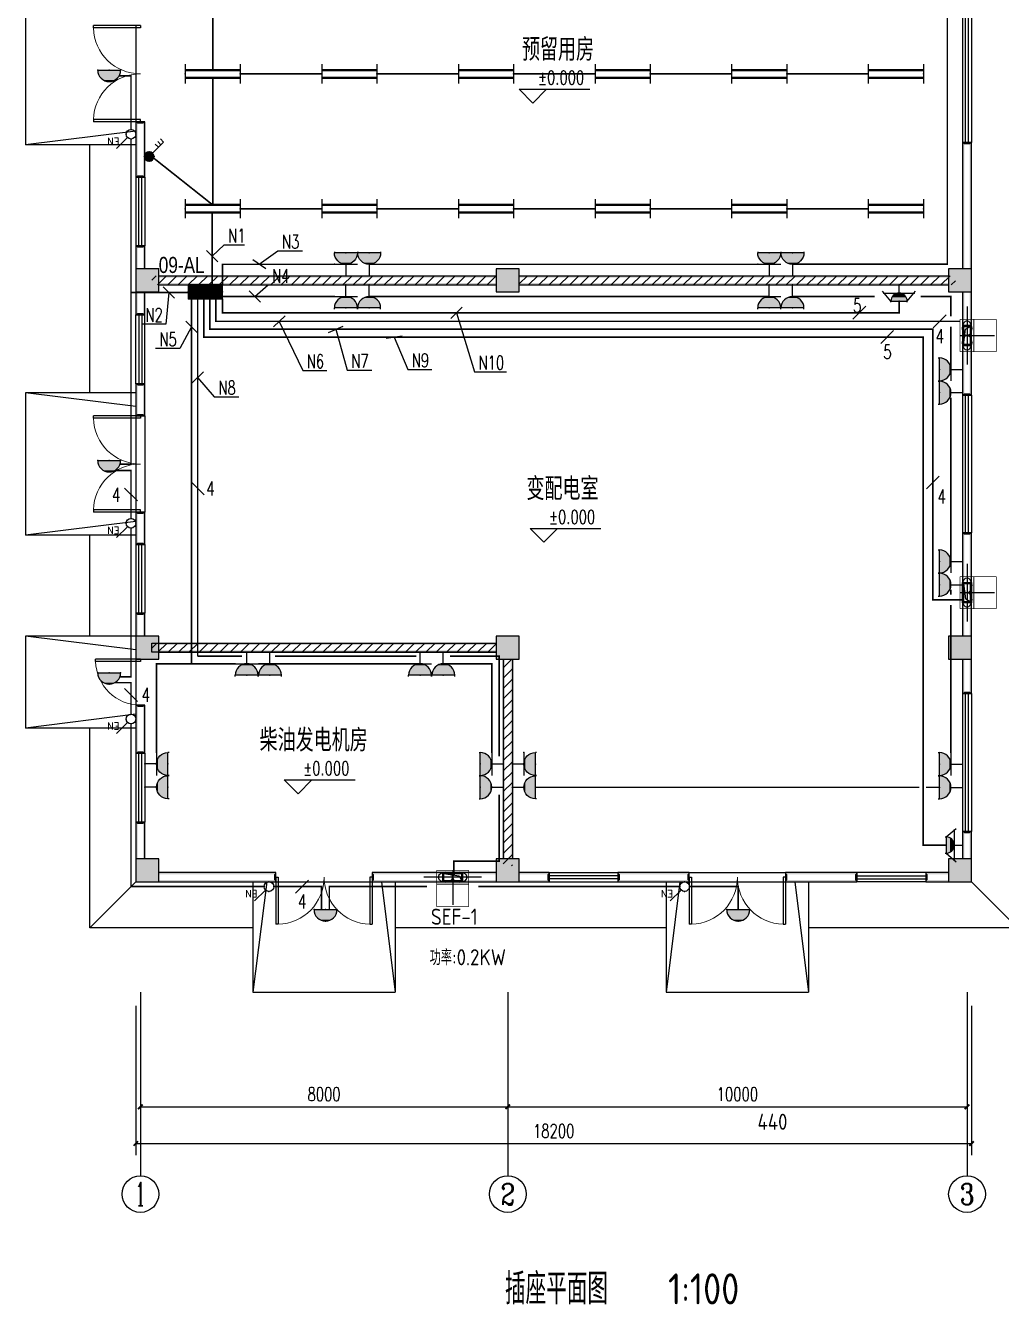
# Model space of a CAD drawing. Extents: x 5211311 to 5622788, y -441754 to -251897.
# Drawn here: x 5293174 to 5314423, y -405860 to -378006 of the extents above; entities that cross this region are included whole.
import ezdxf
from ezdxf.enums import TextEntityAlignment as Align

# ---------------------------------------------------------------- set-up
doc = ezdxf.new("R2010")
doc.units = 0
doc.header["$LTSCALE"] = 1000
doc.header["$MEASUREMENT"] = 0
doc.linetypes.add('CENTER2', pattern=[1.125, 0.75, -0.125, 0.125, -0.125])
doc.layers.get('0').update_dxf_attribs({"linetype": 'CONTINUOUS'})
doc.layers.get('Defpoints').update_dxf_attribs({"linetype": 'CONTINUOUS'})
for name, color, linetype in [('AXIS_TEXT', 7, 'CONTINUOUS'), ('DIM-照明', 3, 'CONTINUOUS'), ('DUCT-排烟中心线', 5, 'CENTER2'), ('DUCT-排烟管', 2, 'CONTINUOUS'), ('DUCT-送风标注', 3, 'CONTINUOUS'), ('EQUIP-插座', 3, 'CONTINUOUS'), ('EQUIP-照明', 3, 'CONTINUOUS'), ('EQUIP-箱柜', 3, 'CONTINUOUS'), ('PUB_HATCH', 8, 'CONTINUOUS'), ('PUB_TEXT', 7, 'CONTINUOUS'), ('TEL_TEXT', 7, 'CONTINUOUS'), ('WIRE-照明', 1, 'CONTINUOUS'), ('建筑底图', 251, 'CONTINUOUS'), ('电气文字', 7, 'CONTINUOUS')]:
    doc.layers.add(name, color=color, linetype=linetype)
doc.styles.add('_HZTXT', font='txt.shx', dxfattribs={"width": 0.8, "bigfont": 'HZTXT.shx'})
doc.styles.add('_TCH_AXIS', font='COMPLEX', dxfattribs={"bigfont": 'GBCBIG'})
doc.styles.add('_TCH_DIM', font='SIMPLEX', dxfattribs={"bigfont": 'GBCBIG'})
doc.styles.add('_TCH_DIM_T3', font='SIMPLEX', dxfattribs={"width": 0.705882, "bigfont": 'GBCBIG'})
doc.styles.add('_TCH_LABEL', font='COMPLEX', dxfattribs={"bigfont": 'GBCBIG'})
doc.styles.add('_TEL_DIM', font='SIMPLEX', dxfattribs={"width": 0.8, "height": 3.5, "bigfont": 'HZTXT'})
doc.styles.add('COMPLEX', font='COMPLEX')
doc.styles.add('SCEI', font='hdtxt.shx', dxfattribs={"width": 0.8, "height": 400, "bigfont": 'hdhztxt.shx'})
doc.styles.add('sceie', font='sceie.shx', dxfattribs={"width": 0.7, "bigfont": 'sceic.shx'})
doc.styles.get("Standard").update_dxf_attribs({"font": 'GBENOR', "bigfont": 'GBCBIG'})
doc.dimstyles.new('_TCH_ARCH&&100', dxfattribs={"dimtxt": 297.5, "dimasz": 100, "dimexe": 250, "dimexo": 300, "dimgap": 126.25, "dimtad": 1, "dimdec": 0, "dimzin": 0, "dimdsep": 46, "dimtxsty": '_TCH_DIM_T3', "dimblk": 'ARCHTICK', "dimcen": 0.09, "dimclrt": 7, "dimazin": 2, "dimtfac": 1, "dimtdec": 0, "dimtix": 1, "dimtmove": 2, "dimatfit": 3, "dimfxl": 0, "dimtolj": 1, "dimtzin": 0, "dimarcsym": 0})

# ---------------------------------------------------------------- blocks, each defined once
blk = doc.blocks.new('$TCHSYS$WIN2D')
for p, q in [((-0.5, 0.5), (0.5, 0.5)), ((-0.5, 0.5), (-0.5, -0.5)), ((0.5, 0.5), (0.5, -0.5)), ((0.5, 0.1667), (-0.5, 0.1667)), ((0.5, -0.1667), (-0.5, -0.1667)), ((-0.5, -0.5), (0.5, -0.5))]:
    blk.add_line(p, q)
blk = doc.blocks.new('$DorLib2D$00000002')
for p, q in [((-0.5, 0), (-0.5, 0.4875)), ((-0.475, 0.4875), (-0.5, 0.4875)), ((-0.475, 0), (-0.475, 0.4875)), ((0.475, 0), (0.475, 0.4875)), ((0.475, 0.4875), (0.5, 0.4875)), ((0.5, 0), (0.5, 0.4875)), ((-0.5, 0), (-0.475, 0)), ((0.5, 0), (0.475, 0))]:
    blk.add_line(p, q)
at = {"lineweight": 13}
for centre, start, end in [((-0.4875, 0), 0, 88.53072), ((0.4875, 0), 91.46928, 180)]:
    blk.add_arc(centre, 0.4875, start, end, dxfattribs=at)
blk = doc.blocks.new('$DorLib2D$00000001')
for p, q in [((0.45, 0.975), (0.5, 0.975)), ((0.45, 0), (0.45, 0.975)), ((0.5, 0), (0.5, 0.975)), ((0.5, 0), (0.45, 0))]:
    blk.add_line(p, q)
at = {"lineweight": 13}
blk.add_arc((0.475, 0), 0.975, 91.4693, 180, dxfattribs=at)
blk = doc.blocks.new('_FZH')
blk.add_lwpolyline([(-0.5, -0.5), (0.5, -0.5), (0.5, 0.5), (-0.5, 0.5)], close=True)
at = {"layer": 'PUB_HATCH'}
blk.add_solid([(-0.5, -0.5), (0.5, -0.5), (-0.5, 0.5), (0.5, 0.5)], dxfattribs=at)
blk = doc.blocks.new('_ArchTick')
at = {"color": 0, "linetype": 'ByBlock', "const_width": 0.4}
blk.add_lwpolyline([(-0.5, -0.5), (0.5, 0.5)], dxfattribs=at)
blk = doc.blocks.new('*D81')
at = {"layer": 'Defpoints', "color": 0, "transparency": 16777216}
for p in [(5295674, -399056), (5303674, -399056), (5303674, -401556)]:
    blk.add_point(p, dxfattribs=at)
at = {"layer": '建筑底图', "color": 0, "lineweight": -2, "transparency": 16777216}
for p, q in [((5295674, -399356), (5295674, -401806)), ((5303674, -399356), (5303674, -401806)), ((5295674, -401556), (5303674, -401556))]:
    blk.add_line(p, q, dxfattribs=at)
at = {"layer": '建筑底图', "color": 0, "lineweight": -2, "transparency": 16777216, "xscale": 100, "yscale": 100, "zscale": 100, "rotation": 180}
blk.add_blockref('_ArchTick', (5295674, -401556), dxfattribs=at)
at = {"layer": '建筑底图', "color": 0, "lineweight": -2, "transparency": 16777216, "xscale": 100, "yscale": 100, "zscale": 100}
blk.add_blockref('_ArchTick', (5303674, -401556), dxfattribs=at)
at = {"layer": '建筑底图', "color": 7, "transparency": 16777216, "insert": (5299674, -401281), "char_height": 297.5, "attachment_point": 5, "style": '_TCH_DIM_T3'}
blk.add_mtext('\\A1;8000', dxfattribs=at)
blk = doc.blocks.new('*D82')
at = {"layer": 'Defpoints', "color": 0, "transparency": 16777216}
for p in [(5303674, -399056), (5313674, -399056), (5313674, -401556)]:
    blk.add_point(p, dxfattribs=at)
at = {"layer": '建筑底图', "color": 0, "lineweight": -2, "transparency": 16777216}
for p, q in [((5303674, -399356), (5303674, -401806)), ((5313674, -399356), (5313674, -401806)), ((5303674, -401556), (5313674, -401556))]:
    blk.add_line(p, q, dxfattribs=at)
at = {"layer": '建筑底图', "color": 0, "lineweight": -2, "transparency": 16777216, "xscale": 100, "yscale": 100, "zscale": 100, "rotation": 180}
blk.add_blockref('_ArchTick', (5303674, -401556), dxfattribs=at)
at = {"layer": '建筑底图', "color": 0, "lineweight": -2, "transparency": 16777216, "xscale": 100, "yscale": 100, "zscale": 100}
blk.add_blockref('_ArchTick', (5313674, -401556), dxfattribs=at)
at = {"layer": '建筑底图', "color": 7, "transparency": 16777216, "insert": (5308674, -401281), "char_height": 297.5, "attachment_point": 5, "style": '_TCH_DIM_T3'}
blk.add_mtext('\\A1;10000', dxfattribs=at)
blk = doc.blocks.new('*D83')
at = {"layer": 'Defpoints', "color": 0, "transparency": 16777216}
for p in [(5295574, -399056), (5313774, -399056), (5313774, -402356)]:
    blk.add_point(p, dxfattribs=at)
at = {"layer": '建筑底图', "color": 0, "lineweight": -2, "transparency": 16777216}
for p, q in [((5295574, -399356), (5295574, -402606)), ((5313774, -399356), (5313774, -402606)), ((5295574, -402356), (5313774, -402356))]:
    blk.add_line(p, q, dxfattribs=at)
at = {"layer": '建筑底图', "color": 0, "lineweight": -2, "transparency": 16777216, "xscale": 100, "yscale": 100, "zscale": 100, "rotation": 180}
blk.add_blockref('_ArchTick', (5295574, -402356), dxfattribs=at)
at = {"layer": '建筑底图', "color": 0, "lineweight": -2, "transparency": 16777216, "xscale": 100, "yscale": 100, "zscale": 100}
blk.add_blockref('_ArchTick', (5313774, -402356), dxfattribs=at)
at = {"layer": '建筑底图', "color": 7, "transparency": 16777216, "insert": (5304674, -402081), "char_height": 297.5, "attachment_point": 5, "style": '_TCH_DIM_T3'}
blk.add_mtext('\\A1;18200', dxfattribs=at)
blk = doc.blocks.new('_AXISO')
blk.add_circle((0, 0), 0.5)
at = {"layer": 'AXIS_TEXT', "style": 'COMPLEX', "width": 1.041667}
blk.add_attdef('A', text='', height=0.56, dxfattribs=at).set_placement((-0.25, -0.28), (0.25, -0.28), align=Align.FIT)
blk = doc.blocks.new('$equip$00001160')
for p, q in [((-1.2, 0.417), (-1.2, -0.417)), ((-1.2, 0.167), (1.2, 0.167)), ((1.2, 0.417), (1.2, -0.417)), ((-1.2, -0.167), (1.2, -0.167))]:
    blk.add_line(p, q)
at = {"const_width": 0.1}
for points in [[(-1.2, 0.167), (1.2, 0.167)], [(-1.2, -0.167), (1.2, -0.167)]]:
    blk.add_lwpolyline(points, dxfattribs=at)
at = {"layer": 'EQUIP-照明'}
for p in [(-1.2, 0), (0, 0.167), (1.2, 0), (0, -0.167)]:
    blk.add_point(p, dxfattribs=at)
at = {"layer": 'EQUIP-照明', "flags": 9}
blk.add_attdef('A', (0, 0), '', height=0.00002, dxfattribs=at)
blk = doc.blocks.new('$equip$00001168')
blk.add_line((-0.5, 0), (0.5, 0))
blk.add_arc((0, 0), 0.5, 180, 0)
for p in [(-0.5, 0), (0, 0), (0.5, 0), (0, -0.5)]:
    blk.add_point(p)
for points in [[(0.433, -0.25), (-0.433, -0.25), (0.5, 0), (-0.5, 0)], [(0.25, -0.433), (-0.25, -0.433), (0.433, -0.25), (-0.433, -0.25)], [(0, -0.5), (0, -0.5), (0.25, -0.433), (-0.25, -0.433)]]:
    blk.add_solid(points)
at = {"flags": 9}
blk.add_attdef('A', (0, 0), '', height=0.00002, dxfattribs=at)
blk = doc.blocks.new('$equip$00002500')
blk.add_line((0.147, 0.356), (0.625, 0.833))
blk.add_circle((0, 0.208), 0.208)
for p in [(-0.208, 0.208), (0, 0.417), (0, 0), (0.208, 0.208)]:
    blk.add_point(p)
at = {"color": 7, "style": '_TEL_DIM'}
blk.add_attdef('$TEXT$', text='', height=0.3, dxfattribs=at).set_placement((0.769, 0.513), align=Align.MIDDLE_CENTER)
at = {"color": 7, "style": '_TEL_DIM', "flags": 1}
blk.add_attdef('A', text='', height=0.00002, dxfattribs=at).set_placement((0, 0), align=Align.MIDDLE_CENTER)
blk = doc.blocks.new('$equip$00001848')
for p, q in [((-0.5, 1.05), (-0.5, 1)), ((-0.5, 1), (0.5, 1)), ((0.5, 1.05), (0.5, 1)), ((0.513, 1.05), (0.513, 1)), ((0.513, 1), (1.513, 1)), ((1.513, 1.05), (1.513, 1)), ((0, 0.5), (0, 0)), ((1.513, 0.5), (0.513, 0.5)), ((1.013, 0.5), (1.013, 0))]:
    blk.add_line(p, q)
for centre in [(0, 1), (1.013, 1)]:
    blk.add_arc(centre, 0.5, 180, 0)
for p in [(0, 1), (1.013, 1), (0, 0), (1.013, 0), (1.513, 0.5)]:
    blk.add_point(p)
for points in [[(0.433, 0.75), (-0.433, 0.75), (0.5, 1), (-0.5, 1)], [(0.25, 0.567), (-0.25, 0.567), (0.433, 0.75), (-0.433, 0.75)], [(0, 0.5), (0, 0.5), (0.25, 0.567), (-0.25, 0.567)], [(1.446, 0.75), (0.58, 0.75), (1.513, 1), (0.513, 1)], [(1.263, 0.567), (0.763, 0.567), (1.446, 0.75), (0.58, 0.75)], [(1.013, 0.5), (1.013, 0.5), (1.263, 0.567), (0.763, 0.567)]]:
    blk.add_solid(points)
at = {"layer": 'TEL_TEXT', "style": '_TEL_DIM', "flags": 1}
blk.add_attdef('A', text='', height=0.00002, dxfattribs=at).set_placement((0, 0), align=Align.MIDDLE_CENTER)
blk = doc.blocks.new('SEF-550')
at = {"color": 2}
blk.add_line((-150, 630, -5400), (-150, -630, -5400), dxfattribs=at)
at = {"color": 2, "const_width": 20, "elevation": -2700}
blk.add_lwpolyline([(-300, 350), (-300, -350)], dxfattribs=at)
for centre in [(-150, 158, -2700), (-150, -157, -2700)]:
    blk.add_ellipse(centre, major_axis=(0, -158), ratio=0.68873)
at = {"layer": 'DUCT-排烟中心线'}
blk.add_line((0, 0), (-790, 0), dxfattribs=at)
at = {"layer": 'DUCT-排烟管', "const_width": 15}
for points in [[(0, 350), (-790, 350)], [(-790, 350), (-790, -350)], [(0, -350), (0, 350)], [(-790, -350), (0, -350)]]:
    blk.add_lwpolyline(points, dxfattribs=at)
blk = doc.blocks.new('*X144')
at = {"color": 0}
for p, q in [((-250, 33), (-83, 200)), ((-250, 68), (-118, 200)), ((-250, 104), (-154, 200)), ((-250, 139), (-189, 200)), ((-250, 174), (-224, 200)), ((-247, 0), (-47, 200)), ((-212, 0), (-12, 200)), ((-177, 0), (23, 200)), ((-141, 0), (59, 200)), ((-106, 0), (94, 200)), ((-71, 0), (129, 200)), ((-35, 0), (165, 200)), ((0, 0), (200, 200)), ((35, 0), (235, 200)), ((71, 0), (250, 179)), ((106, 0), (250, 144)), ((141, 0), (250, 109)), ((177, 0), (250, 73)), ((212, 0), (250, 38)), ((247, 0), (250, 3))]:
    blk.add_line(p, q, dxfattribs=at)
blk = doc.blocks.new('$equip$00002943')
for p, q in [((-0.75, 0.6), (-0.75, 0)), ((0.75, 0.6), (-0.75, 0.6)), ((0.75, 0), (0.75, 0.6)), ((-0.75, 0), (0.75, 0))]:
    blk.add_line(p, q)
for points, const_width in [([(-0.75, 0.3), (0.75, 0.3)], 0.6), ([(-0.75, 0.6), (-0.75, 0), (0.75, 0), (0.75, 0.6), (-0.75, 0.6), (-0.75, 0)], 0.04)]:
    blk.add_lwpolyline(points, dxfattribs=dict(const_width=const_width))
for p in [(0, 0.6), (-0.75, 0.3), (0, 0), (0.75, 0.3)]:
    blk.add_point(p)
at = {"xscale": 0.00300000000061118, "yscale": 0.00300000000061118, "zscale": 0.00300000000061118}
blk.add_blockref('*X144', (0, 0), dxfattribs=at)
at = {"color": 7, "style": '_TEL_DIM', "flags": 1}
for tag in ['A', 'REMARK']:
    blk.add_attdef(tag, text='', height=0.00002, dxfattribs=at).set_placement((0, 0), align=Align.MIDDLE_CENTER)
blk = doc.blocks.new('$equip$00001964')
for p, q in [((0.147, 0.356), (0.625, 0.833)), ((0.399, 0.607), (0.54, 0.466)), ((0.512, 0.72), (0.653, 0.579)), ((0.625, 0.833), (0.766, 0.692))]:
    blk.add_line(p, q)
blk.add_circle((0, 0.208), 0.208)
for p in [(-0.208, 0.208), (0, 0.417), (0, 0), (0.208, 0.208)]:
    blk.add_point(p)
for points in [[(-0.18, 0.313), (0.18, 0.313), (-0.208, 0.208), (0.208, 0.208)], [(-0.18, 0.104), (0.18, 0.104), (-0.208, 0.208), (0.208, 0.208)], [(-0.104, 0.389), (0.104, 0.389), (-0.18, 0.313), (0.18, 0.313)], [(-0.104, 0.028), (0.104, 0.028), (-0.18, 0.104), (0.18, 0.104)], [(0, 0.417), (0, 0.417), (-0.104, 0.389), (0.104, 0.389)], [(0, 0), (0, 0), (-0.104, 0.028), (0.104, 0.028)]]:
    blk.add_solid(points)
at = {"layer": 'TEL_TEXT', "style": '_TEL_DIM', "flags": 1}
blk.add_attdef('A', text='', height=0.00002, dxfattribs=at).set_placement((0, 0), align=Align.MIDDLE_CENTER)
blk = doc.blocks.new('$equip$00001248')
for p, q in [((-0.357, 0.714), (-0.724, 0.277)), ((-0.357, 0.75), (-0.357, 0.714)), ((0.357, 0.714), (-0.357, 0.714)), ((0.357, 0.75), (0.357, 0.714)), ((0.357, 0.714), (0.724, 0.277)), ((0.657, 0.357), (-0.657, 0.357)), ((0, 0.357), (0, 0))]:
    blk.add_line(p, q)
blk.add_arc((0, 0.714), 0.357, 180, 0)
for points in [[(0.309, 0.536), (-0.309, 0.536), (0.357, 0.714), (-0.357, 0.714)], [(0.179, 0.405), (-0.179, 0.405), (0.309, 0.536), (-0.309, 0.536)], [(0, 0.357), (0, 0.357), (0.179, 0.405), (-0.179, 0.405)]]:
    blk.add_solid(points)
at = {"layer": 'EQUIP-照明'}
for p in [(0, 0.714), (-0.657, 0.357), (0, 0), (0.657, 0.357)]:
    blk.add_point(p, dxfattribs=at)
at = {"layer": 'EQUIP-照明', "style": '_TCH_LABEL', "flags": 9}
blk.add_attdef('A', (0, 0), '', height=0.00002, dxfattribs=at)
blk = doc.blocks.new('$TELECSYS$00000095')
blk.add_line((0.4, 0.4), (-0.4, -0.4))
at = {"width": 0.8}
blk.add_attdef('N', text='', height=1, dxfattribs=at).set_placement((-0.017, 1.056), align=Align.MIDDLE)
blk = doc.blocks.new('$TelecSys$00000152')
blk.add_blockref('$TELECSYS$00000095', (0, 0))
at = {"style": '_TEL_DIM', "width": 0.7}
blk.add_attdef('N', text='', height=0.875, dxfattribs=at).set_placement((-0.015, 0.924), align=Align.MIDDLE)

msp = doc.modelspace()

# ---------------------------------------------------------------- hatches: boundary and pattern name
at = {"layer": '建筑底图'}
for points in [[(5295574.3, -380106.3), (5295574.3, -381306.3), (5295614.3, -381266.3), (5295614.3, -380146.3)], [(5295774.3, -380106.3), (5295574.3, -380106.3), (5295614.3, -380146.3), (5295734.3, -380146.3)], [(5295774.3, -381306.3), (5295774.3, -380106.3), (5295734.3, -380146.3), (5295734.3, -381266.3)], [(5313774.3, -380556.3), (5313574.3, -380556.3), (5313614.3, -380596.3), (5313734.3, -380596.3)], [(5313574.3, -383306.3), (5313614.3, -383306.3), (5313614.3, -380596.3), (5313574.3, -380556.3)], [(5313734.3, -383306.3), (5313774.3, -383306.3), (5313774.3, -380556.3), (5313734.3, -380596.3)], [(5295574.3, -381306.3), (5295774.3, -381306.3), (5295734.3, -381266.3), (5295614.3, -381266.3)], [(5295774.3, -382806.3), (5295574.3, -382806.3), (5295614.3, -382846.3), (5295734.3, -382846.3)], [(5295574.3, -383306.3), (5295614.3, -383306.3), (5295614.3, -382846.3), (5295574.3, -382806.3)], [(5295734.3, -383306.3), (5295774.3, -383306.3), (5295774.3, -382806.3), (5295734.3, -382846.3)], [(5296074.3, -383306.3), (5295574.3, -383306.3), (5295614.3, -383346.3), (5296034.3, -383346.3)], [(5295574.3, -383306.3), (5295574.3, -383806.3), (5295614.3, -383766.3), (5295614.3, -383346.3)], [(5296074.3, -383806.3), (5296074.3, -383306.3), (5296034.3, -383346.3), (5296034.3, -383766.3)], [(5303424.3, -383496.3), (5303424.3, -383456.3), (5296074.3, -383456.3), (5296074.3, -383496.3)], [(5303924.3, -383306.3), (5303424.3, -383306.3), (5303464.3, -383346.3), (5303884.3, -383346.3)], [(5303424.3, -383306.3), (5303424.3, -383806.3), (5303464.3, -383766.3), (5303464.3, -383346.3)], [(5303924.3, -383806.3), (5303924.3, -383306.3), (5303884.3, -383346.3), (5303884.3, -383766.3)], [(5313274.3, -383496.3), (5313274.3, -383456.3), (5303924.3, -383456.3), (5303924.3, -383496.3)], [(5313774.3, -383306.3), (5313274.3, -383306.3), (5313314.3, -383346.3), (5313734.3, -383346.3)], [(5313274.3, -383306.3), (5313274.3, -383806.3), (5313314.3, -383766.3), (5313314.3, -383346.3)], [(5313774.3, -383806.3), (5313774.3, -383306.3), (5313734.3, -383346.3), (5313734.3, -383766.3)], [(5295574.3, -383806.3), (5296074.3, -383806.3), (5296034.3, -383766.3), (5295614.3, -383766.3)], [(5295614.3, -383806.3), (5295574.3, -383806.3), (5295574.3, -384306.3), (5295614.3, -384266.3)], [(5295774.3, -383806.3), (5295734.3, -383806.3), (5295734.3, -384266.3), (5295774.3, -384306.3)], [(5303424.3, -383656.3), (5303424.3, -383616.3), (5296074.3, -383616.3), (5296074.3, -383656.3)], [(5303424.3, -383806.3), (5303924.3, -383806.3), (5303884.3, -383766.3), (5303464.3, -383766.3)], [(5313274.3, -383656.3), (5313274.3, -383616.3), (5303924.3, -383616.3), (5303924.3, -383656.3)], [(5313274.3, -383806.3), (5313774.3, -383806.3), (5313734.3, -383766.3), (5313314.3, -383766.3)], [(5313614.3, -383806.3), (5313574.3, -383806.3), (5313574.3, -386056.3), (5313614.3, -386016.3)], [(5313774.3, -383806.3), (5313734.3, -383806.3), (5313734.3, -386016.3), (5313774.3, -386056.3)], [(5295574.3, -384306.3), (5295774.3, -384306.3), (5295734.3, -384266.3), (5295614.3, -384266.3)], [(5295574.3, -385806.3), (5295574.3, -386506.3), (5295614.3, -386466.3), (5295614.3, -385846.3)], [(5295774.3, -385806.3), (5295574.3, -385806.3), (5295614.3, -385846.3), (5295734.3, -385846.3)], [(5295774.3, -386506.3), (5295774.3, -385806.3), (5295734.3, -385846.3), (5295734.3, -386466.3)], [(5313574.3, -386056.3), (5313774.3, -386056.3), (5313734.3, -386016.3), (5313614.3, -386016.3)], [(5295574.3, -386506.3), (5295774.3, -386506.3), (5295734.3, -386466.3), (5295614.3, -386466.3)], [(5295574.3, -388606.3), (5295574.3, -389306.3), (5295614.3, -389266.3), (5295614.3, -388646.3)], [(5295774.3, -388606.3), (5295574.3, -388606.3), (5295614.3, -388646.3), (5295734.3, -388646.3)], [(5295774.3, -389306.3), (5295774.3, -388606.3), (5295734.3, -388646.3), (5295734.3, -389266.3)], [(5313774.3, -389056.3), (5313574.3, -389056.3), (5313614.3, -389096.3), (5313734.3, -389096.3)], [(5313574.3, -391306.3), (5313614.3, -391306.3), (5313614.3, -389096.3), (5313574.3, -389056.3)], [(5313734.3, -391306.3), (5313774.3, -391306.3), (5313774.3, -389056.3), (5313734.3, -389096.3)], [(5295574.3, -389306.3), (5295774.3, -389306.3), (5295734.3, -389266.3), (5295614.3, -389266.3)], [(5295774.3, -390806.3), (5295574.3, -390806.3), (5295614.3, -390846.3), (5295734.3, -390846.3)], [(5295574.3, -391306.3), (5295614.3, -391306.3), (5295614.3, -390846.3), (5295574.3, -390806.3)], [(5295734.3, -391306.3), (5295774.3, -391306.3), (5295774.3, -390806.3), (5295734.3, -390846.3)], [(5296074.3, -391306.3), (5295574.3, -391306.3), (5295614.3, -391346.3), (5296034.3, -391346.3)], [(5295574.3, -391306.3), (5295574.3, -391806.3), (5295614.3, -391766.3), (5295614.3, -391346.3)], [(5296074.3, -391806.3), (5296074.3, -391306.3), (5296034.3, -391346.3), (5296034.3, -391766.3)], [(5303924.3, -391306.3), (5303424.3, -391306.3), (5303464.3, -391346.3), (5303884.3, -391346.3)], [(5303424.3, -391306.3), (5303424.3, -391806.3), (5303464.3, -391766.3), (5303464.3, -391346.3)], [(5303924.3, -391806.3), (5303924.3, -391306.3), (5303884.3, -391346.3), (5303884.3, -391766.3)], [(5313774.3, -391306.3), (5313274.3, -391306.3), (5313314.3, -391346.3), (5313734.3, -391346.3)], [(5313274.3, -391306.3), (5313274.3, -391806.3), (5313314.3, -391766.3), (5313314.3, -391346.3)], [(5313774.3, -391806.3), (5313774.3, -391306.3), (5313734.3, -391346.3), (5313734.3, -391766.3)], [(5303424.3, -391496.3), (5303424.3, -391456.3), (5296074.3, -391456.3), (5296074.3, -391496.3)], [(5303424.3, -391656.3), (5303424.3, -391616.3), (5296074.3, -391616.3), (5296074.3, -391656.3)], [(5295574.3, -391806.3), (5296074.3, -391806.3), (5296034.3, -391766.3), (5295614.3, -391766.3)], [(5303424.3, -391806.3), (5303924.3, -391806.3), (5303884.3, -391766.3), (5303464.3, -391766.3)], [(5303574.3, -396156.3), (5303614.3, -396156.3), (5303614.3, -391806.3), (5303574.3, -391806.3)], [(5303734.3, -396156.3), (5303774.3, -396156.3), (5303774.3, -391806.3), (5303734.3, -391806.3)], [(5313274.3, -391806.3), (5313774.3, -391806.3), (5313734.3, -391766.3), (5313314.3, -391766.3)], [(5313614.3, -391806.3), (5313574.3, -391806.3), (5313574.3, -392556.3), (5313614.3, -392516.3)], [(5313774.3, -391806.3), (5313734.3, -391806.3), (5313734.3, -392516.3), (5313774.3, -392556.3)], [(5313574.3, -392556.3), (5313774.3, -392556.3), (5313734.3, -392516.3), (5313614.3, -392516.3)], [(5295574.3, -392806.3), (5295574.3, -393856.3), (5295614.3, -393816.3), (5295614.3, -392846.3)], [(5295774.3, -392806.3), (5295574.3, -392806.3), (5295614.3, -392846.3), (5295734.3, -392846.3)], [(5295774.3, -393856.3), (5295774.3, -392806.3), (5295734.3, -392846.3), (5295734.3, -393816.3)], [(5295574.3, -393856.3), (5295774.3, -393856.3), (5295734.3, -393816.3), (5295614.3, -393816.3)], [(5295774.3, -395356.3), (5295574.3, -395356.3), (5295614.3, -395396.3), (5295734.3, -395396.3)], [(5295574.3, -396156.3), (5295614.3, -396156.3), (5295614.3, -395396.3), (5295574.3, -395356.3)], [(5295734.3, -396156.3), (5295774.3, -396156.3), (5295774.3, -395356.3), (5295734.3, -395396.3)], [(5313774.3, -395556.3), (5313574.3, -395556.3), (5313614.3, -395596.3), (5313734.3, -395596.3)], [(5313574.3, -396156.3), (5313614.3, -396156.3), (5313614.3, -395596.3), (5313574.3, -395556.3)], [(5313734.3, -396156.3), (5313774.3, -396156.3), (5313774.3, -395556.3), (5313734.3, -395596.3)], [(5296074.3, -396156.3), (5295574.3, -396156.3), (5295614.3, -396196.3), (5296034.3, -396196.3)], [(5295574.3, -396156.3), (5295574.3, -396656.3), (5295614.3, -396616.3), (5295614.3, -396196.3)], [(5296074.3, -396656.3), (5296074.3, -396156.3), (5296034.3, -396196.3), (5296034.3, -396616.3)], [(5303924.3, -396156.3), (5303424.3, -396156.3), (5303464.3, -396196.3), (5303884.3, -396196.3)], [(5303424.3, -396156.3), (5303424.3, -396656.3), (5303464.3, -396616.3), (5303464.3, -396196.3)], [(5303924.3, -396656.3), (5303924.3, -396156.3), (5303884.3, -396196.3), (5303884.3, -396616.3)], [(5313774.3, -396156.3), (5313274.3, -396156.3), (5313314.3, -396196.3), (5313734.3, -396196.3)], [(5313274.3, -396156.3), (5313274.3, -396656.3), (5313314.3, -396616.3), (5313314.3, -396196.3)], [(5313774.3, -396656.3), (5313774.3, -396156.3), (5313734.3, -396196.3), (5313734.3, -396616.3)], [(5295574.3, -396656.3), (5296074.3, -396656.3), (5296034.3, -396616.3), (5295614.3, -396616.3)], [(5296074.3, -396456.3), (5296074.3, -396496.3), (5298584.3, -396496.3), (5298624.3, -396456.3)], [(5296074.3, -396616.3), (5296074.3, -396656.3), (5298624.3, -396656.3), (5298584.3, -396616.3)], [(5298624.3, -396656.3), (5298624.3, -396456.3), (5298584.3, -396496.3), (5298584.3, -396616.3)], [(5303424.3, -396496.3), (5303424.3, -396456.3), (5300724.3, -396456.3), (5300764.3, -396496.3)], [(5300724.3, -396456.3), (5300724.3, -396656.3), (5300764.3, -396616.3), (5300764.3, -396496.3)], [(5303424.3, -396656.3), (5303424.3, -396616.3), (5300764.3, -396616.3), (5300724.3, -396656.3)], [(5303424.3, -396656.3), (5303924.3, -396656.3), (5303884.3, -396616.3), (5303464.3, -396616.3)], [(5303924.3, -396456.3), (5303924.3, -396496.3), (5304534.3, -396496.3), (5304574.3, -396456.3)], [(5303924.3, -396616.3), (5303924.3, -396656.3), (5304574.3, -396656.3), (5304534.3, -396616.3)], [(5304574.3, -396656.3), (5304574.3, -396456.3), (5304534.3, -396496.3), (5304534.3, -396616.3)], [(5307624.3, -396456.3), (5306074.3, -396456.3), (5306114.3, -396496.3), (5307584.3, -396496.3)], [(5306074.3, -396456.3), (5306074.3, -396656.3), (5306114.3, -396616.3), (5306114.3, -396496.3)], [(5306074.3, -396656.3), (5307624.3, -396656.3), (5307584.3, -396616.3), (5306114.3, -396616.3)], [(5307624.3, -396656.3), (5307624.3, -396456.3), (5307584.3, -396496.3), (5307584.3, -396616.3)], [(5311274.3, -396456.3), (5309724.3, -396456.3), (5309764.3, -396496.3), (5311234.3, -396496.3)], [(5309724.3, -396456.3), (5309724.3, -396656.3), (5309764.3, -396616.3), (5309764.3, -396496.3)], [(5309724.3, -396656.3), (5311274.3, -396656.3), (5311234.3, -396616.3), (5309764.3, -396616.3)], [(5311274.3, -396656.3), (5311274.3, -396456.3), (5311234.3, -396496.3), (5311234.3, -396616.3)], [(5313274.3, -396496.3), (5313274.3, -396456.3), (5312774.3, -396456.3), (5312814.3, -396496.3)], [(5312774.3, -396456.3), (5312774.3, -396656.3), (5312814.3, -396616.3), (5312814.3, -396496.3)], [(5313274.3, -396656.3), (5313274.3, -396616.3), (5312814.3, -396616.3), (5312774.3, -396656.3)], [(5313274.3, -396656.3), (5313774.3, -396656.3), (5313734.3, -396616.3), (5313314.3, -396616.3)]]:
    msp.add_hatch(color=256, dxfattribs=at).paths.add_polyline_path(points)
h = msp.add_hatch(dxfattribs=at)
h.set_pattern_fill('ANSI31', color=256, scale=100)
h.set_pattern_definition([(45, (-5451292.56, 234643.46), (-112.2532015, 112.2532015), [])])
h.paths.add_polyline_path([(5303424.3, -383456.3), (5295924.3, -383456.3), (5295924.3, -383656.3), (5303424.3, -383656.3)])
h.paths.add_polyline_path([(5303924.3, -383656.3), (5313424.3, -383656.3), (5313424.3, -383456.3), (5303924.3, -383456.3)], flags=16)
h = msp.add_hatch(dxfattribs=at)
h.set_pattern_fill('ANSI31', color=256, scale=100)
h.set_pattern_definition([(45, (-5474263.15, 234643.46), (-112.2532015, 112.2532015), [])])
h.paths.add_polyline_path([(5295924.3, -391456.3), (5295924.3, -391656.3), (5303424.3, -391656.3), (5303424.3, -391456.3)])
h.paths.add_polyline_path([(5303574.3, -396306.3), (5303774.3, -396306.3), (5303774.3, -391806.3), (5303574.3, -391806.3)], flags=16)

# ---------------------------------------------------------------- linework, layer by layer
at = {"layer": 'DIM-照明'}
for p, q in [((5297363.4, -383153.2), (5297115.9, -382905.7)), ((5298407.9, -383305.5), (5298119.6, -383107.1)), ((5296419.3, -383942.9), (5296171.9, -383695.4)), ((5298288.9, -384030), (5298041.5, -383782.5)), ((5298569.5, -384568.2), (5298824.4, -384328.3)), ((5302433, -384383.8), (5302681.4, -384137.2)), ((5296910.1, -384690), (5296662.7, -384442.5)), ((5299771.4, -384688.5), (5300093.2, -384550.8)), ((5301027.7, -384817.3), (5301373.7, -384764.8)), ((5297045.2, -385549.9), (5296797.7, -385797.4))]:
    msp.add_line(p, q, dxfattribs=at)
for points in [[(5297239.6, -383029.4), (5297497.8, -382783.9)], [(5297497.8, -382783.9), (5297942.8, -382783.9)], [(5298263.7, -383206.3), (5298670.2, -382913.1)], [(5298670.2, -382913.1), (5299205.2, -382913.1)], [(5296295.6, -383819.1), (5296230.6, -384511)], [(5298165.2, -383906.3), (5298453.3, -383656.3)], [(5298453.3, -383656.3), (5298998.3, -383656.3)], [(5302557.2, -384260.5), (5302951, -385549.6)], [(5296230.6, -384511), (5295695.6, -384511)], [(5296786.4, -384566.3), (5296536.6, -385041.5)], [(5298697, -384448.2), (5299209.3, -385518.8)], [(5299932.3, -384619.6), (5300177.9, -385511.8)], [(5301200.7, -384791), (5301495.6, -385496.1)], [(5296536.6, -385041.5), (5296001.6, -385041.5)], [(5301495.6, -385496.1), (5302020.6, -385496.1)], [(5296921.4, -385673.7), (5297284.3, -386093.1)], [(5299209.3, -385518.8), (5299734.3, -385518.8)], [(5300177.9, -385511.8), (5300712.9, -385511.8)], [(5302951, -385549.6), (5303646, -385549.6)], [(5297284.3, -386093.1), (5297819.3, -386093.1)]]:
    msp.add_lwpolyline(points, dxfattribs=at)
at = {"layer": 'WIRE-照明', "linetype": 'Continuous', "const_width": 35}
for points in [[(5309887, -383205.9), (5313245.8, -383205.9), (5313245.8, -374906.3), (5309873.5, -374906.3)], [(5297250.4, -376204.1), (5297250.4, -378975.1)], [(5295210.5, -379101.3), (5295470.1, -379101.3), (5295470.1, -380269.1)], [(5297850.4, -379058.4), (5299625, -379058.4)], [(5300825, -379058.4), (5302599.5, -379058.4)], [(5303799.5, -379058.4), (5305574, -379058.4)], [(5306774, -379058.4), (5308548.6, -379058.4)], [(5309748.6, -379058.4), (5311523.1, -379058.4)], [(5297250.4, -379141.8), (5297250.4, -381912.8)], [(5295230.2, -387561.4), (5295470.1, -387561.4), (5295470.1, -380477.5)], [(5295964.8, -380893.3), (5295919.2, -380857.1)], [(5297250.4, -381912.8), (5295964.8, -380893.3)], [(5297239.6, -383656.3), (5297239.6, -382079.4)], [(5297850.4, -381996.1), (5299625, -381996.1)], [(5300825, -381996.1), (5302599.5, -381996.1)], [(5303799.5, -381996.1), (5305574, -381996.1)], [(5306774, -381996.1), (5308548.6, -381996.1)], [(5309748.6, -381996.1), (5311523.1, -381996.1)], [(5299899.2, -383206.3), (5297462.7, -383206.3), (5297462.7, -383656.3)], [(5309117.2, -383206.3), (5300655.5, -383206.3)], [(5296712.7, -383819.1), (5295470.1, -383819.1)], [(5296786.4, -391906.3), (5296786.4, -383956.3)], [(5296921.4, -391743.4), (5296921.4, -383961.5)], [(5313217.2, -395856.3), (5312716.8, -395856.3), (5312716.8, -384791), (5297052.8, -384791), (5297052.8, -383956.3)], [(5313565.8, -390513.8), (5312929.7, -390513.8), (5312929.7, -384619.6), (5297187.8, -384619.6), (5297187.8, -383956.3)], [(5313524.3, -384448.2), (5297318, -384448.2), (5297318, -383956.3)], [(5299899.2, -383906.3), (5297462.7, -383906.3)], [(5312193.9, -384011.8), (5312193.9, -384260.5), (5297462.7, -384260.5), (5297462.7, -383956.3)], [(5300655.5, -383906.3), (5309367.2, -383906.3)], [(5309873.5, -383906.3), (5311665.9, -383906.3)], [(5312668.2, -383906.3), (5313324.3, -383906.3), (5313324.3, -384335.7)], [(5313324.3, -384560.7), (5313324.3, -385387.7)], [(5313324.3, -389571.8), (5313324.3, -386107.5)], [(5295470.1, -388742.8), (5295470.1, -387696), (5295119, -387696)], [(5295222.1, -387561.4), (5295230.2, -387561.4)], [(5295228.2, -392189.7), (5295470.1, -392189.7), (5295470.1, -388951.1)], [(5313324.3, -390401.3), (5313324.3, -390291.7)], [(5313324.3, -393841.6), (5313324.3, -390626.3)], [(5297739.9, -391906.3), (5296024.3, -391906.3), (5296024.3, -393839)], [(5298239.9, -391906.3), (5298496.2, -391906.3)], [(5298496.2, -391906.3), (5301764.5, -391906.3)], [(5303324.3, -393839), (5303324.3, -391906.3), (5302270.9, -391906.3)], [(5295220.5, -392189.7), (5295228.2, -392189.7)], [(5295119, -392318.6), (5295470.1, -392318.6), (5295470.1, -393006.3)], [(5298370, -396760.4), (5295470.1, -396760.4), (5295470.1, -393214.6)], [(5304274.3, -394597.9), (5312632.7, -394597.9)], [(5312778.1, -394597.9), (5313074.3, -394597.9)], [(5299618.6, -397260.6), (5299618.6, -396760.4), (5298578.3, -396760.4)], [(5299788.8, -397260.6), (5299788.8, -396760.4), (5301915.3, -396760.4)], [(5307420.6, -396760.4), (5303034.2, -396760.4)], [(5307628.9, -396760.4), (5308691.9, -396760.4), (5308691.9, -397260.6)]]:
    msp.add_lwpolyline(points, dxfattribs=at)
at = {"layer": 'WIRE-照明', "linetype": 'Continuous', "const_width": 35, "elevation": 5400}
for points in [[(5297889.9, -391743.4), (5296921.4, -391743.4)], [(5301683.6, -391743.4), (5298602.4, -391743.4)], [(5303486.9, -393922.7), (5303486.9, -391743.4), (5302419.6, -391743.4)], [(5302500.2, -396512.9), (5302500.2, -396208.9), (5303486.9, -396208.9), (5303486.9, -394759.5)]]:
    msp.add_lwpolyline(points, dxfattribs=at)
at = {"layer": '建筑底图'}
for p, q in [((5293174.3, -377506.3), (5293174.3, -380606.3)), ((5295574.3, -378006.3), (5295574.3, -380106.3)), ((5304220.8, -379693.1), (5303920.8, -379393.1)), ((5303920.8, -379393.1), (5305461, -379393.1)), ((5304220.8, -379693.1), (5304520.8, -379393.1)), ((5295574.3, -380106.3), (5295574.3, -381306.3)), ((5295774.3, -380106.3), (5295574.3, -380106.3)), ((5295774.3, -381306.3), (5295774.3, -380106.3)), ((5295574.3, -380306.3), (5293174.3, -380606.3)), ((5295574.3, -380606.3), (5293174.3, -380606.3)), ((5313774.3, -380556.3), (5313574.3, -380556.3)), ((5313574.3, -380556.3), (5313574.3, -383306.3)), ((5313774.3, -383306.3), (5313774.3, -380556.3)), ((5295574.3, -381306.3), (5295774.3, -381306.3)), ((5295774.3, -382806.3), (5295574.3, -382806.3)), ((5295574.3, -382806.3), (5295574.3, -383306.3)), ((5295774.3, -383306.3), (5295774.3, -382806.3)), ((5296074.3, -383456.3), (5303424.3, -383456.3)), ((5303924.3, -383456.3), (5313274.3, -383456.3)), ((5295574.3, -383806.3), (5295574.3, -384306.3)), ((5295774.3, -384306.3), (5295774.3, -383806.3)), ((5296074.3, -383656.3), (5303424.3, -383656.3)), ((5303924.3, -383656.3), (5313274.3, -383656.3)), ((5313574.3, -383806.3), (5313574.3, -386056.3)), ((5313774.3, -386056.3), (5313774.3, -383806.3)), ((5295574.3, -384306.3), (5295774.3, -384306.3)), ((5293174.3, -386006.3), (5293174.3, -389106.3)), ((5295574.3, -386306.3), (5293174.3, -386006.3)), ((5295574.3, -386006.3), (5293174.3, -386006.3)), ((5295574.3, -385806.3), (5295574.3, -386506.3)), ((5295774.3, -385806.3), (5295574.3, -385806.3)), ((5295774.3, -386506.3), (5295774.3, -385806.3)), ((5313574.3, -386056.3), (5313774.3, -386056.3)), ((5295574.3, -386506.3), (5295574.3, -388606.3)), ((5295574.3, -386506.3), (5295774.3, -386506.3)), ((5295774.3, -386506.3), (5295774.3, -388606.3)), ((5295574.3, -388806.3), (5293174.3, -389106.3)), ((5295574.3, -388606.3), (5295574.3, -389306.3)), ((5295774.3, -388606.3), (5295574.3, -388606.3)), ((5295774.3, -389306.3), (5295774.3, -388606.3)), ((5295574.3, -389106.3), (5293174.3, -389106.3)), ((5304460.1, -389260.4), (5304160.1, -388960.4)), ((5304160.1, -388960.4), (5305700.4, -388960.4)), ((5304460.1, -389260.4), (5304760.1, -388960.4)), ((5313774.3, -389056.3), (5313574.3, -389056.3)), ((5313574.3, -389056.3), (5313574.3, -391306.3)), ((5313774.3, -391306.3), (5313774.3, -389056.3)), ((5295574.3, -389306.3), (5295774.3, -389306.3)), ((5295774.3, -390806.3), (5295574.3, -390806.3)), ((5295574.3, -390806.3), (5295574.3, -391306.3)), ((5295774.3, -391306.3), (5295774.3, -390806.3)), ((5293174.3, -391306.3), (5293174.3, -393306.3)), ((5295574.3, -391606.3), (5293174.3, -391306.3)), ((5295574.3, -391306.3), (5293174.3, -391306.3)), ((5296074.3, -391456.3), (5303424.3, -391456.3)), ((5295574.3, -391806.3), (5295574.3, -392806.3)), ((5296074.3, -391656.3), (5303424.3, -391656.3)), ((5303574.3, -391806.3), (5303574.3, -396156.3)), ((5303774.3, -391806.3), (5303774.3, -396156.3)), ((5313574.3, -391806.3), (5313574.3, -392556.3)), ((5313774.3, -392556.3), (5313774.3, -391806.3)), ((5313574.3, -392556.3), (5313774.3, -392556.3)), ((5295574.3, -393006.3), (5293174.3, -393306.3)), ((5295574.3, -392806.3), (5295574.3, -393856.3)), ((5295774.3, -392806.3), (5295574.3, -392806.3)), ((5295774.3, -393856.3), (5295774.3, -392806.3)), ((5295574.3, -393306.3), (5293174.3, -393306.3)), ((5295574.3, -393856.3), (5295774.3, -393856.3)), ((5299108, -394737.3), (5298808, -394437.3)), ((5298808, -394437.3), (5300348.3, -394437.3)), ((5299108, -394737.3), (5299408, -394437.3)), ((5295774.3, -395356.3), (5295574.3, -395356.3)), ((5295574.3, -395356.3), (5295574.3, -396156.3)), ((5295774.3, -396156.3), (5295774.3, -395356.3)), ((5313774.3, -395556.3), (5313574.3, -395556.3)), ((5313574.3, -395556.3), (5313574.3, -396156.3)), ((5313774.3, -396156.3), (5313774.3, -395556.3)), ((5298624.3, -396456.3), (5296074.3, -396456.3)), ((5298624.3, -396656.3), (5298624.3, -396456.3)), ((5303424.3, -396456.3), (5300724.3, -396456.3)), ((5300724.3, -396456.3), (5300724.3, -396656.3)), ((5304574.3, -396456.3), (5303924.3, -396456.3)), ((5304574.3, -396656.3), (5304574.3, -396456.3)), ((5307624.3, -396456.3), (5306074.3, -396456.3)), ((5306074.3, -396456.3), (5306074.3, -396656.3)), ((5307624.3, -396456.3), (5309724.3, -396456.3)), ((5307624.3, -396656.3), (5307624.3, -396456.3)), ((5311274.3, -396456.3), (5309724.3, -396456.3)), ((5309724.3, -396456.3), (5309724.3, -396656.3)), ((5311274.3, -396656.3), (5311274.3, -396456.3)), ((5313274.3, -396456.3), (5312774.3, -396456.3)), ((5312774.3, -396456.3), (5312774.3, -396656.3)), ((5295574.3, -396656.3), (5294574.3, -397656.3)), ((5296074.3, -396656.3), (5298624.3, -396656.3)), ((5298424.3, -396656.3), (5298124.3, -399056.3)), ((5298124.3, -396656.3), (5298124.3, -399056.3)), ((5298624.3, -396656.3), (5300724.3, -396656.3)), ((5300724.3, -396656.3), (5303424.3, -396656.3)), ((5300924.3, -396656.3), (5301224.3, -399056.3)), ((5301224.3, -396656.3), (5301224.3, -399056.3)), ((5303924.3, -396656.3), (5304574.3, -396656.3)), ((5306074.3, -396656.3), (5307624.3, -396656.3)), ((5307424.3, -396656.3), (5307124.3, -399056.3)), ((5307124.3, -396656.3), (5307124.3, -399056.3)), ((5307624.3, -396656.3), (5309724.3, -396656.3)), ((5309724.3, -396656.3), (5311274.3, -396656.3)), ((5309924.3, -396656.3), (5310224.3, -399056.3)), ((5310224.3, -396656.3), (5310224.3, -399056.3)), ((5312774.3, -396656.3), (5313274.3, -396656.3)), ((5313774.3, -396656.3), (5314774.3, -397656.3)), ((5295674.3, -399056.3), (5295674.3, -403056.3)), ((5298124.3, -399056.3), (5301224.3, -399056.3)), ((5303674.3, -399056.3), (5303674.3, -403056.3)), ((5307124.3, -399056.3), (5310224.3, -399056.3)), ((5313674.3, -399056.3), (5313674.3, -403056.3))]:
    msp.add_line(p, q, dxfattribs=at)
for points in [[(5294574.3, -377506.3), (5294574.3, -373456.3), (5314774.3, -373456.3), (5314774.3, -397656.3), (5310224.3, -397656.3)], [(5294574.3, -386006.3), (5294574.3, -380606.3)], [(5313774.3, -384976.3), (5313774.3, -384536.3), (5313574.3, -384536.3), (5313574.3, -384976.3), (5313774.3, -384976.3)], [(5313594.3, -384956.3), (5313640.8, -384618.1), (5313754.3, -384556.3)], [(5294574.3, -391306.3), (5294574.3, -389106.3)], [(5313774.3, -390136.3), (5313774.3, -390576.3), (5313574.3, -390576.3), (5313574.3, -390136.3), (5313774.3, -390136.3)], [(5313594.3, -390156.3), (5313640.8, -390494.4), (5313754.3, -390556.3)], [(5298124.3, -397656.3), (5294574.3, -397656.3), (5294574.3, -393306.3)], [(5302254.3, -396656.3), (5302694.3, -396656.3), (5302694.3, -396456.3), (5302254.3, -396456.3), (5302254.3, -396656.3)], [(5302274.3, -396476.3), (5302612.4, -396522.7), (5302674.3, -396636.3)], [(5307124.3, -397656.3), (5301224.3, -397656.3)]]:
    msp.add_lwpolyline(points, dxfattribs=at)
at = {"layer": '建筑底图', "const_width": 40}
for points in [[(5313754.3, -384956.3), (5313754.3, -384556.3), (5313594.3, -384556.3), (5313594.3, -384956.3)], [(5313754.3, -390156.3), (5313754.3, -390556.3), (5313594.3, -390556.3), (5313594.3, -390156.3)], [(5302274.3, -396636.3), (5302674.3, -396636.3), (5302674.3, -396476.3), (5302274.3, -396476.3)]]:
    msp.add_lwpolyline(points, close=True, dxfattribs=at)
at = {"layer": '建筑底图'}
msp.add_lwpolyline([(5295924.3, -391456.3), (5303424.3, -391456.3), (5303424.3, -391656.3), (5295924.3, -391656.3)], close=True, dxfattribs=at)

# ---------------------------------------------------------------- block references
at = {"xscale": -1}
for p in [(5313524.3, -384756.3, 2700), (5313524.3, -390356.3, 2700)]:
    msp.add_blockref('SEF-550', p, dxfattribs=at)
at = {"xscale": -1, "rotation": 270}
msp.add_blockref('SEF-550', (5302474.3, -396406.3, 2700), dxfattribs=at)
at = {"layer": 'DIM-照明'}
ref = msp.add_blockref('$TelecSys$00000152', (5311330.3, -384260.5), dxfattribs=dict(at, xscale=350, yscale=350, zscale=350, rotation=180))
ref.add_attrib('N', '5', dxfattribs={"layer": '0', "color": 7, "height": 306.2, "style": '_TCH_DIM', "width": 0.7}).set_placement((5311283.3, -384104.2), align=Align.MIDDLE)
ref = msp.add_blockref('$TelecSys$00000152', (5313078.6, -384448.2), dxfattribs=dict(at, xscale=350, yscale=350, zscale=350, rotation=180))
ref.add_attrib('N', '4', dxfattribs={"layer": '0', "color": 7, "height": 306.2, "style": '_TCH_DIM', "width": 0.7}).set_placement((5313083.9, -384771.5), align=Align.MIDDLE)
ref = msp.add_blockref('$TelecSys$00000152', (5311936.2, -384791), dxfattribs=dict(at, xscale=350, yscale=350, zscale=350, rotation=180))
ref.add_attrib('N', '5', dxfattribs={"layer": '0', "color": 7, "height": 306.2, "style": '_TCH_DIM', "width": 0.7}).set_placement((5311941.5, -385114.3), align=Align.MIDDLE)
ref = msp.add_blockref('$TelecSys$00000152', (5296921.4, -388086.2), dxfattribs=dict(at, xscale=350, yscale=350, zscale=350, rotation=90))
ref.add_attrib('N', '4', dxfattribs={"layer": '0', "color": 7, "height": 306.2, "style": '_TCH_DIM', "width": 0.7}).set_placement((5297202.7, -388091.6), align=Align.MIDDLE)
ref = msp.add_blockref('$TelecSys$00000152', (5312929.7, -387959.9), dxfattribs=dict(at, xscale=350, yscale=350, zscale=350, rotation=180))
ref.add_attrib('N', '4', dxfattribs={"layer": '0', "color": 7, "height": 306.2, "style": '_TCH_DIM', "width": 0.7}).set_placement((5313122.6, -388261.3), align=Align.MIDDLE)
ref = msp.add_blockref('$TelecSys$00000152', (5295470.1, -388219.4), dxfattribs=dict(at, xscale=350, yscale=350, zscale=350, rotation=90))
ref.add_attrib('N', '4', dxfattribs={"layer": '0', "color": 7, "height": 306.2, "style": '_TCH_DIM', "width": 0.7}).set_placement((5295146.9, -388224.7), align=Align.MIDDLE)
ref = msp.add_blockref('$TelecSys$00000152', (5295470.1, -392587.7), dxfattribs=dict(at, xscale=350, yscale=350, zscale=350, rotation=270))
ref.add_attrib('N', '4', dxfattribs={"layer": '0', "color": 7, "height": 306.2, "style": '_TCH_DIM', "width": 0.7}).set_placement((5295793.4, -392582.3), align=Align.MIDDLE)
ref = msp.add_blockref('$TelecSys$00000152', (5299191.3, -396760.4), dxfattribs=dict(at, xscale=350, yscale=350, zscale=350, rotation=180))
ref.add_attrib('N', '4', dxfattribs={"layer": '0', "color": 7, "height": 306.2, "style": '_TCH_DIM', "width": 0.7}).set_placement((5299196.7, -397083.7), align=Align.MIDDLE)
at = {"layer": 'EQUIP-插座', "xscale": -500, "yscale": 500, "zscale": 500}
for p in [(5300655.5, -383456.3), (5309873.5, -383456.3)]:
    msp.add_blockref('$equip$00001848', p, dxfattribs=at)
at = {"layer": 'EQUIP-插座', "yscale": 500, "zscale": 500}
for name, p, xscale, rotation in [('$equip$00001848', (5300655.5, -383656.3), 500, 180), ('$equip$00001848', (5309873.5, -383656.3), 500, 180), ('$equip$00001248', (5312193.9, -383654.7), 500, 180), ('$equip$00001848', (5313574.3, -386000.7), 500, 90), ('$equip$00001848', (5313574.3, -390184.9), 500, 90), ('$equip$00001848', (5298496.2, -391656.3), 500, 180), ('$equip$00001848', (5302270.9, -391656.3), 500, 180), ('$equip$00001848', (5295774.3, -394595.3), -500, 270), ('$equip$00001848', (5303574.3, -394595.3), 500, 90.00000000000001), ('$equip$00001848', (5303774.3, -394597.9), -500, 270), ('$equip$00001848', (5313574.3, -394597.9), 500, 90), ('$equip$00001248', (5313574.3, -395856.3), 500, 89.99999999999999)]:
    msp.add_blockref(name, p, dxfattribs=dict(at, xscale=xscale, rotation=rotation))
at = {"layer": 'EQUIP-照明', "xscale": 500, "yscale": 500, "zscale": 500}
for p in [(5294994, -378976.3), (5294994, -387479.5), (5294994, -392102.1), (5299705.4, -397260.6), (5308691.9, -397260.6)]:
    msp.add_blockref('$equip$00001168', p, dxfattribs=at)
at = {"layer": 'EQUIP-照明', "color": 0, "xscale": 500, "yscale": 500, "zscale": 500}
for p in [(5297250.4, -379058.4), (5300225, -379058.4), (5303199.5, -379058.4), (5306174, -379058.4), (5309148.6, -379058.4), (5312123.1, -379058.4), (5297250.4, -381996.1), (5300225, -381996.1), (5303199.5, -381996.1), (5306174, -381996.1), (5309148.6, -381996.1), (5312123.1, -381996.1)]:
    msp.add_blockref('$equip$00001160', p, dxfattribs=at)
at = {"layer": 'EQUIP-照明', "xscale": 500, "yscale": 500, "zscale": 500, "rotation": 180}
for p in [(5295470.1, -380269.1), (5295470.1, -388742.8), (5295470.1, -393006.3), (5298474.1, -396656.3), (5307524.7, -396656.3)]:
    msp.add_blockref('$equip$00002500', p, dxfattribs=at).add_auto_attribs({'$TEXT$': 'EN'})
at = {"layer": 'EQUIP-照明', "xscale": -500, "yscale": 500, "zscale": 500, "rotation": 270}
msp.add_blockref('$equip$00001964', (5295762.9, -380857.1), dxfattribs=at)
at = {"layer": 'EQUIP-箱柜', "xscale": 500, "yscale": 500, "zscale": 500, "rotation": 180}
msp.add_blockref('$equip$00002943', (5297087.7, -383656.3), dxfattribs=at)
at = {"layer": '建筑底图'}
for name, p, xscale, yscale, zscale, rotation in [('$TCHSYS$WIN2D', (5313674.3, -379056.3), 3000, -200, 3000, 269.9999999999763), ('$DorLib2D$00000002', (5295674.3, -379056.3), -2100, -2100, -2100, 270.0000000000237), ('$TCHSYS$WIN2D', (5295674.3, -382056.3), 1500, 200, 1500, 270.0000000000237), ('$TCHSYS$WIN2D', (5295674.3, -385056.3), -1500, 200, -1500, 270.0000000000267), ('$TCHSYS$WIN2D', (5313674.3, -387556.3), 3000, -200, 3000, 269.9999999999733), ('$DorLib2D$00000002', (5295674.3, -387556.3), -2100, -2100, -2100, 270.0000000000267), ('$TCHSYS$WIN2D', (5295674.3, -390056.3), 1500, 200, 1500, 270.0000000000267), ('$DorLib2D$00000001', (5295674.3, -392306.3), -1000, -1000, -1000, 270.0000000000213), ('$TCHSYS$WIN2D', (5313674.3, -394056.3), 3000, -200, 3000, 269.9999999999786), ('$TCHSYS$WIN2D', (5295674.3, -394606.3), 1500, 200, 1500, 270.0000000000213)]:
    msp.add_blockref(name, p, dxfattribs=dict(at, xscale=xscale, yscale=yscale, zscale=zscale, rotation=rotation))
for name, p, xscale, yscale, zscale in [('_FZH', (5295824.3, -383556.3), 500, 500, 500), ('_FZH', (5303674.3, -383556.3), 500, 500, 500), ('_FZH', (5313524.3, -383556.3), 500, 500, 500), ('_FZH', (5295824.3, -391556.3), 500, 500, 500), ('_FZH', (5303674.3, -391556.3), 500, 500, 500), ('_FZH', (5313524.3, -391556.3), 500, 500, 500), ('_FZH', (5295824.3, -396406.3), 500, 500, 500), ('_FZH', (5303674.3, -396406.3), 500, 500, 500), ('_FZH', (5313524.3, -396406.3), 500, 500, 500), ('$DorLib2D$00000002', (5299674.3, -396556.3), -2100, -2100, -2100), ('$TCHSYS$WIN2D', (5305324.3, -396556.3), 1500, 200, 1500), ('$DorLib2D$00000002', (5308674.3, -396556.3), -2100, -2100, -2100), ('$TCHSYS$WIN2D', (5312024.3, -396556.3), -1500, 200, -1500)]:
    msp.add_blockref(name, p, dxfattribs=dict(at, xscale=xscale, yscale=yscale, zscale=zscale))
ref = msp.add_blockref('_AXISO', (5295674.3, -403456.3), dxfattribs=dict(at, xscale=800, yscale=800, zscale=800))
ref.add_attrib('A', '1', dxfattribs={"layer": 'AXIS_TEXT', "color": 0, "height": 514.7, "style": '_TCH_AXIS'}).set_placement((5295564, -403713.6), (5295784.6, -403713.6), align=Align.FIT)
ref = msp.add_blockref('_AXISO', (5303674.3, -403456.3), dxfattribs=dict(at, xscale=800, yscale=800, zscale=800))
ref.add_attrib('A', '2', dxfattribs={"layer": 'AXIS_TEXT', "color": 0, "height": 465.9, "style": '_TCH_AXIS'}).set_placement((5303519, -403689.2), (5303829.6, -403689.2), align=Align.FIT)
ref = msp.add_blockref('_AXISO', (5313674.3, -403456.3), dxfattribs=dict(at, xscale=800, yscale=800, zscale=800))
ref.add_attrib('A', '3', dxfattribs={"layer": 'AXIS_TEXT', "color": 0, "height": 465.9, "style": '_TCH_AXIS'}).set_placement((5313519, -403689.2), (5313829.6, -403689.2), align=Align.FIT)

# ---------------------------------------------------------------- texts
at = {"layer": 'DIM-照明', "color": 7, "style": '_TCH_DIM', "width": 0.705882}
for s, p in [('N1', (5297585.3, -382733.9)), ('N3', (5298757.7, -382863.1)), ('N4', (5298540.8, -383606.3)), ('N2', (5295783.1, -384461)), ('N5', (5296089.1, -384991.5)), ('N6', (5299296.8, -385468.8)), ('N7', (5300265.4, -385461.8)), ('N9', (5301583.1, -385446.1)), ('N10', (5303038.5, -385499.6)), ('N8', (5297371.8, -386043.1))]:
    msp.add_text(s, height=297.5, dxfattribs=at).set_placement(p)
at = {"layer": 'DUCT-送风标注', "color": 7}
for s, height, p in [('SEF-1', 350, (5302000.5, -397591.2)), ('功率', 337.59, (5301972.6, -398474.1)), (':0.2KW', 350, (5302464.1, -398474.1)), ('440', 350, (5309112.1, -402057))]:
    msp.add_text(s, height=height, dxfattribs=at).set_placement(p)
at = {"layer": 'PUB_TEXT', "style": 'sceie', "width": 0.7}
msp.add_text('插座平面图', height=675.18, dxfattribs=at).set_placement((5303612.2, -405859.7))
at = {"layer": 'PUB_TEXT'}
msp.add_text('1:100', height=675.18, dxfattribs=at).set_placement((5307164.5, -405859.7))
at = {"layer": '建筑底图'}
for s, height, style, width, p in [('预留用房', 490.23, '_HZTXT', 0.8, (5303983.2, -378773.6)), ('%%P0.000', 297.5, '_TCH_DIM', 0.705882, (5304331, -379288.1)), ('变配电室', 490.23, '_HZTXT', 0.8, (5304081.6, -388340.9)), ('%%P0.000', 297.5, '_TCH_DIM', 0.705882, (5304570.4, -388855.4)), ('柴油发电机房', 490.23, '_HZTXT', 0.8, (5298270.9, -393817.8)), ('%%P0.000', 297.5, '_TCH_DIM', 0.705882, (5299218.3, -394332.3))]:
    msp.add_text(s, height=height, dxfattribs=dict(at, style=style, width=width)).set_placement(p)
at = {"layer": '电气文字', "style": 'SCEI', "width": 0.8}
msp.add_text('09-AL', height=350, dxfattribs=at).set_placement((5296074.3, -383395))

# ---------------------------------------------------------------- dimensions: what is measured, and where the dimension line sits
at = {"layer": '建筑底图'}
for p1, p2, distance, picture, middle in [((5295574.3, -399056.3), (5313774.3, -399056.3), -3300, '*D83', (5304674.3, -402081.3)), ((5295674.3, -399056.3), (5303674.3, -399056.3), -2500, '*D81', (5299674.3, -401281.3)), ((5303674.3, -399056.3), (5313674.3, -399056.3), -2500, '*D82', (5308674.3, -401281.3))]:
    dim = msp.add_aligned_dim(p1=p1, p2=p2, distance=distance, dimstyle='_TCH_ARCH&&100', dxfattribs=at)
    dim.commit()
    dim.dimension.update_dxf_attribs({"geometry": picture, "text_midpoint": middle})

doc.saveas('drawing.dxf')
